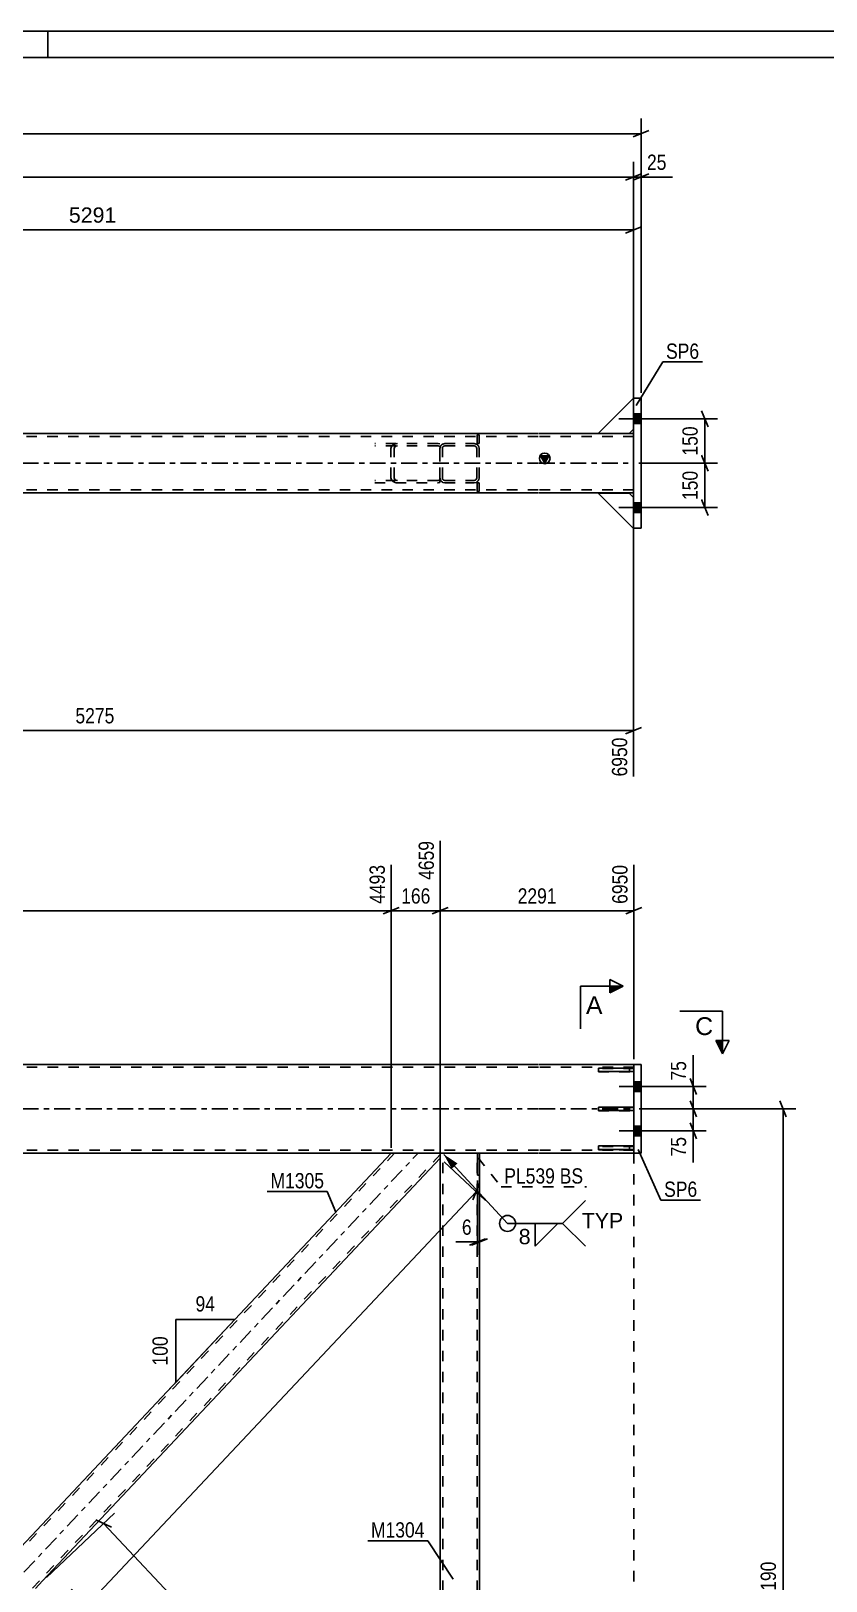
# Model space of a CAD drawing. Header units: millimetres. Extents: x 0 to 841, y 0 to 594.
# Drawn here: x 207.9 to 357, y 303.1 to 594 of the extents above; entities that cross this region are included whole.
import ezdxf

# ---------------------------------------------------------------- set-up
doc = ezdxf.new("R2010")
doc.units = ezdxf.units.MM
doc.linetypes.add('DXK_LINE_DOT2', pattern=[3.9198, 1.9599, -1.9599])
doc.linetypes.add('DXK_LINE_DOT3', pattern=[5.9187, 2.979, -0.9799, 0.9799, -0.9799])
doc.styles.add('Arial', font='ARIAL.TTF', dxfattribs={"height": 0.2})
doc.styles.add('Arial Narrow', font='ARIALN.TTF', dxfattribs={"height": 0.2})

# ---------------------------------------------------------------- blocks, each defined once
blk = doc.blocks.new('Unknown-761545992-1132')
at = {"color": 5, "linetype": 'Continuous'}
for p, q in [((841, 594), (0, 594)), ((211, 589), (211, 594)), ((836, 589), (5, 589))]:
    blk.add_line(p, q, dxfattribs=at)
blk = doc.blocks.new('Part-761545992-3561 - 3517')
at = {"color": 2, "linetype": 'Continuous'}
for p, q in [((320.96, 400.09), (320.96, 399.4)), ((322.35, 400.09), (320.96, 400.09)), ((320.96, 398.73), (320.96, 392.09)), ((322.35, 383.43), (322.35, 400.09)), ((320.96, 384.79), (320.96, 391.43)), ((320.96, 383.43), (320.96, 384.12)), ((320.96, 383.43), (322.35, 383.43))]:
    blk.add_line(p, q, dxfattribs=at)
at = {"color": 7, "linetype": 'DXK_LINE_DOT2'}
for p, q in [((320.96, 400.09), (320.96, 391.43)), ((320.96, 399.4), (320.96, 398.73)), ((320.96, 391.43), (320.96, 392.09)), ((320.96, 384.12), (320.96, 384.79))]:
    blk.add_line(p, q, dxfattribs=at)
blk = doc.blocks.new('Part-761545992-3571 - 3517')
at = {"color": 7, "linetype": 'DXK_LINE_DOT2'}
for p, q in [((276.05, 383.43), (125.31, 223.14)), ((284.64, 383.16), (133.9, 222.87)), ((284.64, 383.43), (275.44, 383.43)), ((204.98, 308.5), (199.94, 303.15)), ((210.01, 303.15), (204.98, 297.8)), ((127.25, 225.85), (125.31, 223.79)), ((125.31, 222.87), (125.31, 223.79)), ((134.51, 222.87), (125.31, 222.87))]:
    blk.add_line(p, q, dxfattribs=at)
at = {"color": 7, "linetype": 'DXK_LINE_DOT3'}
blk.add_line((129.48, 222.87), (280.47, 383.43), dxfattribs=at)
at = {"color": 2, "linetype": 'Continuous'}
for p, q in [((275.44, 383.43), (204.98, 308.5)), ((284.64, 382.51), (210.01, 303.15)), ((284.64, 382.51), (284.64, 383.43)), ((199.94, 303.15), (127.25, 225.85)), ((204.98, 297.8), (134.51, 222.87))]:
    blk.add_line(p, q, dxfattribs=at)
blk = doc.blocks.new('Part-761545992-3589 - 3517')
at = {"color": 2, "linetype": 'Continuous'}
for p, q in [((62.13, 400.09), (44.36, 400.09)), ((93.74, 400.09), (62.23, 400.09)), ((105.02, 400.09), (93.84, 400.09)), ((118.86, 400.09), (118.84, 400.09)), ((303.09, 400.09), (124.42, 400.09)), ((320.96, 400.09), (303.19, 400.09)), ((62.13, 383.43), (44.36, 383.43)), ((93.74, 383.43), (62.23, 383.43)), ((291.64, 383.43), (93.84, 383.43)), ((303.09, 383.43), (291.97, 383.43)), ((320.96, 383.43), (303.19, 383.43))]:
    blk.add_line(p, q, dxfattribs=at)
at = {"color": 7, "linetype": 'DXK_LINE_DOT2'}
for p, q in [((44.36, 400.09), (44.36, 383.43)), ((62.13, 399.54), (44.36, 399.54)), ((93.74, 399.54), (62.23, 399.54)), ((303.09, 399.54), (93.84, 399.54)), ((105.02, 400.09), (303.09, 400.09)), ((124.42, 400.09), (118.86, 400.09)), ((303.19, 400.09), (320.96, 400.09)), ((320.96, 399.54), (303.19, 399.54)), ((320.96, 400.09), (320.96, 383.43)), ((62.13, 383.98), (44.36, 383.98)), ((93.74, 383.98), (62.23, 383.98)), ((303.09, 383.98), (93.84, 383.98)), ((320.96, 383.98), (303.19, 383.98)), ((291.97, 383.43), (291.64, 383.43))]:
    blk.add_line(p, q, dxfattribs=at)
at = {"color": 7, "linetype": 'DXK_LINE_DOT3'}
for p, q in [((44.36, 391.76), (62.13, 391.76)), ((62.23, 391.76), (93.74, 391.76)), ((93.84, 391.76), (303.09, 391.76)), ((303.19, 391.76), (320.96, 391.76))]:
    blk.add_line(p, q, dxfattribs=at)
blk = doc.blocks.new('Part-761545992-3573 - 3517')
at = {"color": 2, "linetype": 'Continuous'}
for p, q in [((314.3, 392.09), (320.96, 392.09)), ((314.3, 391.43), (314.3, 392.09)), ((320.96, 391.43), (314.3, 391.43)), ((320.96, 392.09), (320.96, 391.43))]:
    blk.add_line(p, q, dxfattribs=at)
at = {"color": 7, "linetype": 'DXK_LINE_DOT2'}
blk.add_line((320.13, 391.43), (320.13, 392.09), dxfattribs=at)
blk = doc.blocks.new('Part-761545992-3574 - 3517')
at = {"color": 2, "linetype": 'Continuous'}
for p, q in [((320.96, 399.4), (314.3, 399.4)), ((314.3, 398.73), (314.3, 399.4)), ((320.96, 398.73), (314.3, 398.73)), ((320.96, 399.4), (320.96, 398.73))]:
    blk.add_line(p, q, dxfattribs=at)
at = {"color": 7, "linetype": 'DXK_LINE_DOT2'}
blk.add_line((320.13, 398.73), (320.13, 399.4), dxfattribs=at)
blk = doc.blocks.new('Part-761545992-3575 - 3517')
at = {"color": 2, "linetype": 'Continuous'}
for p, q in [((314.3, 384.79), (320.96, 384.79)), ((314.3, 384.12), (314.3, 384.79)), ((320.96, 384.12), (314.3, 384.12)), ((320.96, 384.79), (320.96, 384.12))]:
    blk.add_line(p, q, dxfattribs=at)
at = {"color": 7, "linetype": 'DXK_LINE_DOT2'}
blk.add_line((320.13, 384.12), (320.13, 384.79), dxfattribs=at)
blk = doc.blocks.new('Part-761545992-3576 - 3517')
at = {"color": 7, "linetype": 'DXK_LINE_DOT2'}
for p, q in [((320.96, 392.02), (314.3, 392.02)), ((314.3, 392.02), (314.3, 391.35)), ((314.3, 391.35), (320.96, 391.35)), ((320.13, 391.35), (320.13, 392.02)), ((320.96, 391.35), (320.96, 392.02))]:
    blk.add_line(p, q, dxfattribs=at)
blk = doc.blocks.new('Part-761545992-3577 - 3517')
at = {"color": 7, "linetype": 'DXK_LINE_DOT2'}
for p, q in [((320.96, 399.33), (314.3, 399.33)), ((314.3, 399.33), (314.3, 398.66)), ((314.3, 398.66), (320.96, 398.66)), ((320.13, 399.33), (320.13, 398.66)), ((320.96, 398.66), (320.96, 399.33))]:
    blk.add_line(p, q, dxfattribs=at)
blk = doc.blocks.new('Part-761545992-3578 - 3517')
at = {"color": 7, "linetype": 'DXK_LINE_DOT2'}
for p, q in [((320.96, 384.71), (314.3, 384.71)), ((314.3, 384.71), (314.3, 384.05)), ((314.3, 384.05), (320.96, 384.05)), ((320.13, 384.05), (320.13, 384.71)), ((320.96, 384.05), (320.96, 384.71))]:
    blk.add_line(p, q, dxfattribs=at)
blk = doc.blocks.new('Bolt-761545992-3596 - 3517')
at = {"linetype": 'Continuous'}
for points in [[(320.96, 396.84), (320.96, 395.01), (322.35, 395.01), (322.35, 396.84)], [(320.96, 396.84), (320.96, 395.01), (322.35, 395.01), (322.35, 396.84)], [(320.96, 388.51), (320.96, 386.68), (322.35, 386.68), (322.35, 388.51)], [(320.96, 388.51), (320.96, 386.68), (322.35, 386.68), (322.35, 388.51)]]:
    blk.add_hatch(color=1, dxfattribs=at).paths.add_polyline_path(points)
at = {"color": 1, "linetype": 'Continuous'}
for p, q in [((324.8, 395.93), (318.19, 395.93)), ((324.8, 395.93), (318.19, 395.93)), ((322.35, 396.84), (320.96, 396.84)), ((322.35, 396.84), (320.96, 396.84)), ((322.35, 395.01), (320.96, 395.01)), ((322.35, 395.01), (320.96, 395.01)), ((324.8, 387.59), (318.19, 387.59)), ((324.8, 387.59), (318.19, 387.59)), ((322.35, 388.51), (320.96, 388.51)), ((322.35, 388.51), (320.96, 388.51)), ((322.35, 386.68), (320.96, 386.68)), ((322.35, 386.68), (320.96, 386.68))]:
    blk.add_line(p, q, dxfattribs=at)
blk = doc.blocks.new('Part-761545992-3641 - 3517')
at = {"color": 7, "linetype": 'DXK_LINE_DOT2'}
for p, q in [((291.98, 383.43), (284.64, 383.43)), ((284.64, 382.51), (284.64, 383.43)), ((285.09, 222.87), (285.09, 383.43)), ((291.53, 222.87), (291.53, 383.43)), ((291.98, 379.29), (291.98, 383.43)), ((291.98, 222.87), (291.98, 227)), ((284.64, 222.87), (284.64, 223.79)), ((291.98, 222.87), (284.64, 222.87))]:
    blk.add_line(p, q, dxfattribs=at)
at = {"color": 2, "linetype": 'Continuous'}
for p, q in [((284.64, 223.79), (284.64, 382.51)), ((291.98, 227), (291.98, 379.29))]:
    blk.add_line(p, q, dxfattribs=at)
blk = doc.blocks.new('Part-761545992-3698 - 3517')
at = {"color": 2, "linetype": 'Continuous'}
for p, q in [((291.97, 383.43), (291.64, 383.43)), ((291.64, 383.43), (291.64, 379.29)), ((291.98, 379.29), (291.97, 383.43)), ((291.64, 379.29), (291.98, 379.29))]:
    blk.add_line(p, q, dxfattribs=at)
blk = doc.blocks.new('Part-761545992-3703 - 3517')
at = {"color": 7, "linetype": 'DXK_LINE_DOT2'}
for p, q in [((291.64, 383.43), (291.97, 383.43)), ((291.64, 383.43), (291.64, 379.29)), ((291.97, 383.43), (291.98, 379.29)), ((291.64, 379.29), (291.98, 379.29))]:
    blk.add_line(p, q, dxfattribs=at)
blk = doc.blocks.new('Part-761545992-4714 - 4705')
at = {"color": 2, "linetype": 'Continuous'}
for p, q in [((320.9, 500.68), (320.9, 525.13)), ((322.29, 525.13), (320.9, 525.13)), ((322.29, 525.13), (322.29, 500.68)), ((322.29, 500.68), (320.9, 500.68))]:
    blk.add_line(p, q, dxfattribs=at)
blk = doc.blocks.new('Part-761545992-4780 - 4705')
at = {"color": 2, "linetype": 'Continuous'}
for p, q in [((314.23, 518.46), (320.9, 525.13)), ((320.07, 518.46), (314.23, 518.46)), ((320.9, 519.29), (320.07, 518.46))]:
    blk.add_line(p, q, dxfattribs=at)
at = {"color": 7, "linetype": 'DXK_LINE_DOT2'}
blk.add_line((320.9, 519.29), (320.9, 525.13), dxfattribs=at)
blk = doc.blocks.new('Part-761545992-4736 - 4705')
at = {"color": 7, "linetype": 'DXK_LINE_DOT2'}
for p, q in [((284.65, 516.02), (284.58, 515.68)), ((284.58, 510.13), (284.58, 515.68)), ((285.02, 515.68), (285.06, 515.85)), ((285.02, 510.13), (285.02, 515.68)), ((285.47, 516.57), (285.13, 516.5)), ((285.3, 516.09), (285.47, 516.13)), ((285.47, 516.57), (291.02, 516.57)), ((285.47, 516.13), (291.02, 516.13)), ((291.36, 516.5), (291.02, 516.57)), ((291.02, 516.13), (291.19, 516.09)), ((291.43, 515.85), (291.47, 515.68)), ((291.47, 510.13), (291.47, 515.68)), ((291.91, 515.68), (291.84, 516.02)), ((291.91, 510.13), (291.91, 515.68)), ((284.58, 510.13), (284.65, 509.78)), ((285.06, 509.96), (285.02, 510.13)), ((285.13, 509.3), (285.47, 509.24)), ((285.47, 509.68), (285.3, 509.71)), ((285.47, 509.68), (291.02, 509.68)), ((285.47, 509.24), (291.02, 509.24)), ((291.19, 509.71), (291.02, 509.68)), ((291.02, 509.24), (291.36, 509.3)), ((291.47, 510.13), (291.43, 509.96)), ((291.84, 509.78), (291.91, 510.13))]:
    blk.add_line(p, q, dxfattribs=at)
for centre, radius, start, end in [((285.47, 515.68), 0.889, 112.5, 157.5), ((285.47, 515.68), 0.444, 112.5, 157.5), ((291.02, 515.68), 0.444, 22.5, 67.5), ((291.02, 515.68), 0.889, 22.5, 67.5), ((285.47, 510.13), 0.889, 202.5, 247.5), ((285.47, 510.13), 0.444, 202.5, 247.5), ((291.02, 510.13), 0.444, 292.5, 337.5), ((291.02, 510.13), 0.889, 292.5, 337.5)]:
    blk.add_arc(centre, radius, start, end, dxfattribs=at)
blk = doc.blocks.new('Part-761545992-4784 - 4705')
at = {"color": 7, "linetype": 'DXK_LINE_DOT2'}
for p, q in [((320.07, 507.3), (314.23, 507.3)), ((314.23, 507.3), (320.9, 500.64)), ((320.9, 506.47), (320.07, 507.3)), ((320.9, 500.64), (320.9, 506.47))]:
    blk.add_line(p, q, dxfattribs=at)
blk = doc.blocks.new('Part-761545992-4805 - 4705')
at = {"color": 7, "linetype": 'DXK_LINE_DOT2'}
for p, q in [((291.91, 518.24), (291.58, 518.24)), ((291.58, 518.24), (291.58, 516.57)), ((291.58, 516.57), (291.58, 518.24)), ((291.91, 518.24), (291.91, 516.57)), ((291.91, 516.57), (291.91, 518.24)), ((291.58, 516.57), (291.91, 516.57))]:
    blk.add_line(p, q, dxfattribs=at)
blk = doc.blocks.new('Bolt-761545992-4752 - 4705')
at = {"linetype": 'Continuous'}
for points in [[(320.9, 522.15), (320.9, 520.32), (322.29, 520.32), (322.29, 522.15)], [(320.9, 522.15), (320.9, 520.32), (322.29, 520.32), (322.29, 522.15)], [(320.9, 505.49), (320.9, 503.65), (322.29, 503.65), (322.29, 505.49)], [(320.9, 505.49), (320.9, 503.65), (322.29, 503.65), (322.29, 505.49)]]:
    blk.add_hatch(color=1, dxfattribs=at).paths.add_polyline_path(points)
at = {"color": 1, "linetype": 'Continuous'}
for p, q in [((324.73, 521.24), (318.12, 521.24)), ((324.73, 521.24), (318.12, 521.24)), ((322.29, 522.15), (320.9, 522.15)), ((322.29, 522.15), (320.9, 522.15)), ((322.29, 520.32), (320.9, 520.32)), ((322.29, 520.32), (320.9, 520.32)), ((324.73, 504.57), (318.12, 504.57)), ((324.73, 504.57), (318.12, 504.57)), ((322.29, 505.49), (320.9, 505.49)), ((322.29, 505.49), (320.9, 505.49)), ((322.29, 503.65), (320.9, 503.65)), ((322.29, 503.65), (320.9, 503.65))]:
    blk.add_line(p, q, dxfattribs=at)
blk = doc.blocks.new('Part-761545992-4759 - 4705')
at = {"linetype": 'Continuous'}
blk.add_hatch(color=2, dxfattribs=at).paths.add_polyline_path([(304.23, 512.9), (303.43, 514.3), (305.03, 514.3)])
at = {"color": 2, "linetype": 'Continuous'}
for p, q in [((45.19, 518.46), (44.36, 518.46)), ((62.13, 518.46), (51.02, 518.46)), ((73.34, 518.46), (62.23, 518.46)), ((93.74, 518.46), (82.63, 518.46)), ((117.92, 518.46), (93.84, 518.46)), ((303.02, 518.46), (125.23, 518.46)), ((314.23, 518.46), (303.12, 518.46)), ((320.9, 518.46), (320.07, 518.46)), ((44.36, 508.46), (44.36, 517.35)), ((320.9, 517.35), (320.9, 508.46)), ((304.23, 512.9), (303.43, 514.3)), ((303.43, 514.3), (305.03, 514.3)), ((305.03, 514.3), (304.23, 512.9)), ((62.13, 507.35), (44.36, 507.35)), ((93.74, 507.35), (62.23, 507.35)), ((104.95, 507.35), (93.84, 507.35)), ((118.8, 507.35), (118.78, 507.35)), ((303.02, 507.35), (124.35, 507.35)), ((320.9, 507.35), (303.12, 507.35))]:
    blk.add_line(p, q, dxfattribs=at)
at = {"color": 7, "linetype": 'DXK_LINE_DOT2'}
for p, q in [((44.36, 518.46), (44.36, 517.35)), ((44.36, 518.46), (44.36, 518.13)), ((62.13, 517.9), (44.36, 517.9)), ((51.02, 518.46), (45.19, 518.46)), ((93.74, 517.9), (62.23, 517.9)), ((82.63, 518.46), (73.34, 518.46)), ((303.02, 517.9), (93.84, 517.9)), ((125.23, 518.46), (117.92, 518.46)), ((320.9, 517.9), (303.12, 517.9)), ((320.07, 518.46), (314.23, 518.46)), ((320.9, 518.46), (320.9, 517.35)), ((320.9, 518.46), (320.9, 518.13)), ((44.36, 507.35), (44.36, 508.46)), ((62.13, 507.9), (44.36, 507.9)), ((93.74, 507.9), (62.23, 507.9)), ((303.02, 507.9), (93.84, 507.9)), ((124.35, 507.35), (104.95, 507.35)), ((320.9, 507.9), (303.12, 507.9)), ((320.9, 507.35), (320.9, 508.46))]:
    blk.add_line(p, q, dxfattribs=at)
at = {"color": 7, "linetype": 'DXK_LINE_DOT3'}
for p, q in [((44.36, 512.9), (62.13, 512.9)), ((62.23, 512.9), (93.74, 512.9)), ((93.84, 512.9), (303.02, 512.9)), ((303.12, 512.9), (320.9, 512.9))]:
    blk.add_line(p, q, dxfattribs=at)
at = {"color": 2, "linetype": 'Continuous'}
blk.add_circle((304.23, 513.8), 1, dxfattribs=at)
blk = doc.blocks.new('Part-761545992-4760 - 4705')
at = {"color": 7, "linetype": 'DXK_LINE_DOT2'}
for p, q in [((284.22, 516.57), (272.35, 516.57)), ((284.22, 516.13), (272.35, 516.13)), ((275.47, 516.02), (275.37, 515.68)), ((275.37, 510.13), (275.37, 515.68)), ((275.98, 515.68), (276.03, 515.85)), ((275.98, 510.13), (275.98, 515.68)), ((276.59, 516.57), (276.13, 516.5)), ((276.36, 516.09), (276.59, 516.13)), ((284.22, 516.57), (284.58, 516.52)), ((284.22, 516.13), (284.45, 516.09)), ((284.45, 516.09), (284.58, 516.03)), ((284.58, 509.29), (284.58, 516.52)), ((284.22, 509.68), (272.35, 509.68)), ((272.35, 509.24), (284.22, 509.24)), ((275.37, 510.13), (275.47, 509.78)), ((276.03, 509.96), (275.98, 510.13)), ((276.13, 509.3), (276.59, 509.24)), ((276.59, 509.68), (276.36, 509.71)), ((284.45, 509.71), (284.22, 509.68)), ((284.22, 509.24), (284.58, 509.29)), ((284.58, 509.77), (284.45, 509.71))]:
    blk.add_line(p, q, dxfattribs=at)
for centre, radius, start, end in [((276.41, 515.42), 1.11, 104.5547, 147.5896), ((276.5, 515.55), 0.557, 104.5547, 147.5896), ((276.41, 510.38), 1.11, 212.4104, 255.4453), ((276.5, 510.25), 0.557, 212.4104, 255.4453)]:
    blk.add_arc(centre, radius, start, end, dxfattribs=at)
blk = doc.blocks.new('Part-761545992-4779 - 4705')
at = {"color": 7, "linetype": 'DXK_LINE_DOT2'}
for p, q in [((314.23, 518.46), (320.9, 525.13)), ((320.9, 525.13), (320.9, 519.29)), ((320.07, 518.46), (314.23, 518.46)), ((320.9, 519.29), (320.07, 518.46))]:
    blk.add_line(p, q, dxfattribs=at)
blk = doc.blocks.new('Part-761545992-4781 - 4705')
at = {"color": 7, "linetype": 'DXK_LINE_DOT2'}
for p, q in [((314.23, 518.46), (320.9, 525.13)), ((320.9, 525.13), (320.9, 519.29)), ((320.07, 518.46), (314.23, 518.46)), ((320.9, 519.29), (320.07, 518.46))]:
    blk.add_line(p, q, dxfattribs=at)
blk = doc.blocks.new('Part-761545992-4782 - 4705')
at = {"color": 7, "linetype": 'DXK_LINE_DOT2'}
for p, q in [((320.07, 507.3), (314.23, 507.3)), ((314.23, 507.3), (320.9, 500.64)), ((320.9, 506.47), (320.07, 507.3)), ((320.9, 500.64), (320.9, 506.47))]:
    blk.add_line(p, q, dxfattribs=at)
blk = doc.blocks.new('Part-761545992-4783 - 4705')
at = {"color": 2, "linetype": 'Continuous'}
for p, q in [((320.07, 507.3), (314.23, 507.3)), ((314.23, 507.3), (320.9, 500.64)), ((320.9, 506.47), (320.07, 507.3)), ((320.9, 500.68), (320.9, 500.64))]:
    blk.add_line(p, q, dxfattribs=at)
at = {"color": 7, "linetype": 'DXK_LINE_DOT2'}
blk.add_line((320.9, 500.64), (320.9, 506.47), dxfattribs=at)
blk = doc.blocks.new('Part-761545992-4804 - 4705')
at = {"color": 7, "linetype": 'DXK_LINE_DOT2'}
for p, q in [((291.91, 509.24), (291.58, 509.24)), ((291.58, 509.24), (291.58, 507.57)), ((291.58, 509.24), (291.58, 507.57)), ((291.91, 507.57), (291.91, 509.24)), ((291.91, 507.57), (291.91, 509.24)), ((291.91, 507.57), (291.58, 507.57))]:
    blk.add_line(p, q, dxfattribs=at)
blk = doc.blocks.new('Line-761545992-32335 - 3517')
at = {"color": 1, "linetype": 'DXK_LINE_DOT2'}
blk.add_line((320.96, 383.43), (320.96, 222.87), dxfattribs=at)
blk = doc.blocks.new('StraightDimension-761545992-3873 - 3517')
at = {"color": 7, "linetype": 'Continuous'}
for p, q in [((323.35, 395.93), (334.5, 395.93)), ((331.5, 397.43), (332.7, 394.43)), ((332.1, 391.76), (332.1, 395.93)), ((332.7, 390.26), (331.5, 393.26)), ((321.96, 391.76), (334.5, 391.76))]:
    blk.add_line(p, q, dxfattribs=at)
at = {"color": 0}
blk.add_wipeout([(331.35, 401.31), (327.15, 401.31), (327.15, 396.45), (331.35, 396.45)], dxfattribs=at)
at = {"color": 7, "linetype": 'Continuous'}
blk.add_line((332.1, 395.93), (332.1, 401.83), dxfattribs=at)
blk.add_line((332.1, 395.93), (332.1, 401.83), dxfattribs=at)
at = {"color": 3, "style": 'Arial Narrow'}
blk.add_text('75', height=2.863, rotation=90.0002, dxfattribs=at).set_placement((330.75, 397.05))
blk = doc.blocks.new('StraightDimension-761545992-3747 - 3517')
at = {"color": 7, "linetype": 'Continuous'}
for p, q in [((291.64, 378.29), (291.64, 364.37)), ((291.98, 378.29), (291.98, 364.37)), ((290.14, 366.17), (293.14, 367.37)), ((293.48, 367.37), (290.48, 366.17)), ((291.64, 366.77), (291.98, 366.77))]:
    blk.add_line(p, q, dxfattribs=at)
at = {"color": 0}
blk.add_wipeout([(291.12, 367.52), (291.12, 371.72), (288.09, 371.72), (288.09, 367.52)], dxfattribs=at)
at = {"color": 7, "linetype": 'Continuous'}
blk.add_line((291.64, 366.77), (287.56, 366.77), dxfattribs=at)
blk.add_line((291.64, 366.77), (287.56, 366.77), dxfattribs=at)
at = {"color": 3, "style": 'Arial Narrow'}
blk.add_text('6', height=2.86, dxfattribs=at).set_placement((288.69, 368.12))
blk = doc.blocks.new('StraightDimension-761545992-3860 - 3517')
at = {"color": 7, "linetype": 'Continuous'}
for p, q in [((331.5, 393.26), (332.7, 390.26)), ((321.96, 391.76), (334.5, 391.76)), ((332.1, 387.59), (332.1, 391.76)), ((323.35, 387.59), (334.5, 387.59)), ((332.7, 386.09), (331.5, 389.09))]:
    blk.add_line(p, q, dxfattribs=at)
at = {"color": 0}
blk.add_wipeout([(331.35, 387.07), (327.15, 387.07), (327.15, 382.21), (331.35, 382.21)], dxfattribs=at)
at = {"color": 7, "linetype": 'Continuous'}
blk.add_line((332.1, 387.59), (332.1, 381.69), dxfattribs=at)
blk.add_line((332.1, 387.59), (332.1, 381.69), dxfattribs=at)
at = {"color": 3, "style": 'Arial Narrow'}
blk.add_text('75', height=2.863, rotation=90.0002, dxfattribs=at).set_placement((330.75, 382.81))
blk = doc.blocks.new('StraightDimension-761545992-3988 - 3517')
at = {"color": 7, "linetype": 'Continuous'}
for p, q in [((349.55, 390.26), (348.35, 393.26)), ((321.96, 391.76), (351.35, 391.76)), ((348.95, 214.54), (348.95, 391.76)), ((348.35, 216.04), (349.55, 213.04)), ((321.96, 214.54), (351.35, 214.54))]:
    blk.add_line(p, q, dxfattribs=at)
at = {"color": 0}
blk.add_wipeout([(348.2, 307.4), (344, 307.4), (344, 298.89), (348.2, 298.89)], dxfattribs=at)
at = {"color": 3, "style": 'Arial Narrow'}
blk.add_text('3190', height=2.863, rotation=90.0002, dxfattribs=at).set_placement((347.6, 299.49))
blk = doc.blocks.new('StraightDimension-761545992-4047 - 3517')
at = {"color": 7, "linetype": 'Continuous'}
for p, q in [((210.74, 303.83), (223.55, 315.88)), ((222.94, 313.25), (220.01, 314.61)), ((221.47, 313.93), (296.11, 234.57)), ((285.37, 224.47), (298.18, 236.52)), ((294.64, 235.25), (297.57, 233.89))]:
    blk.add_line(p, q, dxfattribs=at)
at = {"color": 0}
blk.add_wipeout([(262.25, 271.66), (265.31, 274.54), (259.48, 280.74), (256.42, 277.87)], dxfattribs=at)
at = {"color": 3, "style": 'Arial Narrow'}
blk.add_text('1961', height=2.863, rotation=-46.7591, dxfattribs=at).set_placement((257.27, 277.84))
blk = doc.blocks.new('StraightDimension-761545992-4110 - 3517')
at = {"color": 7, "linetype": 'Continuous'}
for p, q in [((284.64, 383.51), (284.64, 442.02)), ((320.96, 401.09), (320.96, 437.52)), ((286.14, 429.51), (283.14, 428.31)), ((284.64, 428.91), (320.96, 428.91)), ((319.46, 428.31), (322.46, 429.51))]:
    blk.add_line(p, q, dxfattribs=at)
at = {"color": 0, "linetype": 'Continuous'}
blk.add_wipeout([(320.36, 438.12), (316.16, 438.12), (316.16, 429.61), (320.36, 429.61)], dxfattribs=at)
at = {"color": 0}
blk.add_wipeout([(307.06, 429.66), (307.06, 433.86), (298.55, 433.86), (298.55, 429.66)], dxfattribs=at)
at = {"color": 3, "linetype": 'Continuous', "style": 'Arial Narrow'}
blk.add_text('6950', height=2.863, rotation=90.0002, dxfattribs=at).set_placement((319.76, 430.21))
at = {"color": 3, "style": 'Arial Narrow'}
blk.add_text('2291', height=2.863, dxfattribs=at).set_placement((299.15, 430.26))
blk = doc.blocks.new('StraightDimension-761545992-4111 - 3517')
at = {"color": 7, "linetype": 'Continuous'}
for p, q in [((284.64, 383.51), (284.64, 442.02)), ((275.44, 384.43), (275.44, 437.52)), ((273.94, 428.31), (276.94, 429.51)), ((275.44, 428.91), (284.64, 428.91)), ((286.14, 429.51), (283.14, 428.31))]:
    blk.add_line(p, q, dxfattribs=at)
at = {"color": 0}
blk.add_wipeout([(283.38, 429.66), (283.38, 433.86), (276.7, 433.86), (276.7, 429.66)], dxfattribs=at)
at = {"color": 0, "linetype": 'Continuous'}
blk.add_wipeout([(284.04, 442.62), (279.84, 442.62), (279.84, 434.11), (284.04, 434.11)], dxfattribs=at)
at = {"color": 3, "linetype": 'Continuous', "style": 'Arial Narrow'}
blk.add_text('4659', height=2.863, rotation=90.0002, dxfattribs=at).set_placement((283.44, 434.71))
at = {"color": 3, "style": 'Arial Narrow'}
blk.add_text('166', height=2.863, dxfattribs=at).set_placement((277.3, 430.26))
blk = doc.blocks.new('StraightDimension-761545992-4112 - 3517')
at = {"color": 7, "linetype": 'Continuous'}
for p, q in [((125.31, 383.51), (125.31, 442.02)), ((275.44, 384.43), (275.44, 437.52)), ((126.81, 429.51), (123.81, 428.31)), ((125.31, 428.91), (275.44, 428.91)), ((273.94, 428.31), (276.94, 429.51))]:
    blk.add_line(p, q, dxfattribs=at)
at = {"color": 0, "linetype": 'Continuous'}
blk.add_wipeout([(274.84, 438.12), (270.64, 438.12), (270.64, 429.61), (274.84, 429.61)], dxfattribs=at)
at = {"color": 0}
blk.add_wipeout([(204.63, 429.66), (204.63, 433.86), (196.12, 433.86), (196.12, 429.66)], dxfattribs=at)
at = {"color": 3, "linetype": 'Continuous', "style": 'Arial Narrow'}
blk.add_text('4493', height=2.863, rotation=90.0002, dxfattribs=at).set_placement((274.24, 430.21))
at = {"color": 3, "style": 'Arial Narrow'}
blk.add_text('2702', height=2.863, dxfattribs=at).set_placement((196.72, 430.26))
blk = doc.blocks.new('StraightDimension-761545992-8388 - 3517')
at = {"color": 7, "linetype": 'Continuous'}
for p, q in [((285.37, 381.82), (293.1, 374.56)), ((141.22, 216.56), (291.35, 376.2)), ((290.76, 374.7), (291.94, 377.7)), ((135.24, 222.18), (142.97, 214.92)), ((141.81, 218.07), (140.63, 215.06))]:
    blk.add_line(p, q, dxfattribs=at)
at = {"color": 0}
blk.add_wipeout([(218.65, 300), (215.59, 302.87), (209.76, 296.67), (212.82, 293.8)], dxfattribs=at)
at = {"color": 3, "style": 'Arial Narrow'}
blk.add_text('3945', height=2.863, rotation=46.7591, dxfattribs=at).set_placement((212.79, 294.64))
blk = doc.blocks.new('AngleDimension-761545992-8861 - 3517')
at = {"color": 7, "linetype": 'Continuous'}
for p, q in [((235, 352.22), (246.09, 352.22)), ((235, 340.42), (246.09, 352.22)), ((235, 340.42), (235, 352.22)), ((233.14, 338.44), (235, 340.42))]:
    blk.add_line(p, q, dxfattribs=at)
at = {"color": 0}
for points in [[(242.97, 353.12), (242.97, 357.32), (238.12, 357.32), (238.12, 353.12)], [(234.1, 349.66), (229.9, 349.66), (229.9, 342.98), (234.1, 342.98)]]:
    blk.add_wipeout(points, dxfattribs=at)
at = {"color": 3, "style": 'Arial Narrow'}
blk.add_text('94', height=2.863, dxfattribs=at).set_placement((238.72, 353.72))
blk.add_text('100', height=2.863, rotation=90.0002, dxfattribs=at).set_placement((233.5, 343.58))
blk = doc.blocks.new('StraightDimension-761545992-8718 - 4705')
at = {"color": 7, "linetype": 'Continuous'}
for p, q in [((319.4, 565.99), (322.4, 567.19)), ((323.79, 567.19), (320.79, 565.99)), ((320.9, 526.13), (320.9, 569.44)), ((322.29, 526.13), (322.29, 569.44)), ((320.9, 566.59), (322.29, 566.59))]:
    blk.add_line(p, q, dxfattribs=at)
at = {"color": 0}
blk.add_wipeout([(327.67, 567.34), (327.67, 571.54), (322.81, 571.54), (322.81, 567.34)], dxfattribs=at)
at = {"color": 7, "linetype": 'Continuous'}
blk.add_line((322.29, 566.59), (328.19, 566.59), dxfattribs=at)
blk.add_line((322.29, 566.59), (328.19, 566.59), dxfattribs=at)
at = {"color": 3, "style": 'Arial Narrow'}
blk.add_text('25', height=2.863, dxfattribs=at).set_placement((323.41, 567.94))
blk = doc.blocks.new('StraightDimension-761545992-8719 - 4705')
at = {"color": 7, "linetype": 'Continuous'}
for p, q in [((45.86, 567.19), (42.86, 565.99)), ((44.36, 526.13), (44.36, 569.44)), ((319.4, 565.99), (322.4, 567.19)), ((320.9, 526.13), (320.9, 569.44)), ((44.36, 566.59), (320.9, 566.59))]:
    blk.add_line(p, q, dxfattribs=at)
at = {"color": 0}
blk.add_wipeout([(186.88, 567.34), (186.88, 571.54), (178.37, 571.54), (178.37, 567.34)], dxfattribs=at)
at = {"color": 3, "style": 'Arial Narrow'}
blk.add_text('6950', height=2.863, dxfattribs=at).set_placement((178.97, 567.94))
blk = doc.blocks.new('StraightDimension-761545992-4824 - 4705')
at = {"color": 7, "linetype": 'Continuous'}
for p, q in [((321.9, 512.9), (336.67, 512.9)), ((333.67, 514.4), (334.87, 511.4)), ((334.27, 504.57), (334.27, 512.9)), ((323.29, 504.57), (336.67, 504.57)), ((334.87, 503.07), (333.67, 506.07))]:
    blk.add_line(p, q, dxfattribs=at)
at = {"color": 0}
blk.add_wipeout([(333.52, 512.08), (329.32, 512.08), (329.32, 505.39), (333.52, 505.39)], dxfattribs=at)
at = {"color": 3, "style": 'Arial Narrow'}
blk.add_text('150', height=2.863, rotation=90.0002, dxfattribs=at).set_placement((332.92, 505.99))
blk = doc.blocks.new('StraightDimension-761545992-4835 - 4705')
at = {"color": 7, "linetype": 'Continuous'}
for p, q in [((323.29, 521.24), (336.67, 521.24)), ((333.67, 522.74), (334.87, 519.74)), ((334.27, 512.9), (334.27, 521.24)), ((321.9, 512.9), (336.67, 512.9)), ((334.87, 511.4), (333.67, 514.4))]:
    blk.add_line(p, q, dxfattribs=at)
at = {"color": 0}
blk.add_wipeout([(333.52, 520.41), (329.32, 520.41), (329.32, 513.73), (333.52, 513.73)], dxfattribs=at)
at = {"color": 3, "style": 'Arial Narrow'}
blk.add_text('150', height=2.863, rotation=90.0002, dxfattribs=at).set_placement((332.92, 514.33))
blk = doc.blocks.new('StraightDimension-761545992-8786 - 4705')
at = {"color": 7, "linetype": 'Continuous'}
for p, q in [((42.97, 526.13), (42.97, 577.57)), ((322.29, 526.13), (322.29, 577.57)), ((44.47, 575.32), (41.47, 574.12)), ((42.97, 574.72), (322.29, 574.72)), ((320.79, 574.12), (323.79, 575.32))]:
    blk.add_line(p, q, dxfattribs=at)
at = {"color": 0}
blk.add_wipeout([(186.88, 575.47), (186.88, 579.67), (178.37, 579.67), (178.37, 575.47)], dxfattribs=at)
at = {"color": 3, "style": 'Arial Narrow'}
blk.add_text('7000', height=2.863, dxfattribs=at).set_placement((178.97, 576.07))
blk = doc.blocks.new('StraightDimension-761545992-8797 - 4705')
at = {"color": 7, "linetype": 'Continuous'}
for p, q in [((118.8, 506.35), (118.8, 454.12)), ((320.9, 506.3), (320.9, 454.12)), ((120.3, 463.33), (117.3, 462.13)), ((118.8, 462.73), (320.9, 462.73)), ((319.4, 462.13), (322.4, 463.33))]:
    blk.add_line(p, q, dxfattribs=at)
at = {"color": 0}
blk.add_wipeout([(224.11, 463.48), (224.11, 467.68), (215.59, 467.68), (215.59, 463.48)], dxfattribs=at)
at = {"color": 0, "linetype": 'Continuous'}
blk.add_wipeout([(320.3, 462.03), (316.1, 462.03), (316.1, 453.52), (320.3, 453.52)], dxfattribs=at)
at = {"color": 3, "style": 'Arial Narrow'}
blk.add_text('5275', height=2.863, dxfattribs=at).set_placement((216.19, 464.08))
at = {"color": 3, "linetype": 'Continuous', "style": 'Arial Narrow'}
blk.add_text('6950', height=2.863, rotation=90.0002, dxfattribs=at).set_placement((319.7, 454.12))
blk = doc.blocks.new('StraightDimension-761545992-25262 - 4705')
at = {"color": 7, "linetype": 'Continuous'}
for p, q in [((117.91, 519.46), (117.91, 559.53)), ((320.9, 519.46), (320.9, 559.53)), ((119.41, 557.28), (116.41, 556.08)), ((117.91, 556.68), (320.9, 556.68)), ((319.4, 556.08), (322.4, 557.28))]:
    blk.add_line(p, q, dxfattribs=at)
at = {"color": 0}
blk.add_wipeout([(224.45, 557.43), (224.45, 561.63), (214.36, 561.63), (214.36, 557.43)], dxfattribs=at)
at = {"color": 3, "style": 'Arial'}
blk.add_text('5291', height=2.865, dxfattribs=at).set_placement((214.96, 558.03))
blk = doc.blocks.new('SectionMark-761545992-9916 - 3517')
at = {"color": 6, "linetype": 'Continuous'}
for p, q in [((316.46, 416.02), (318.96, 414.77)), ((310.96, 414.77), (318.96, 414.77)), ((310.96, 186.49), (318.96, 186.49)), ((318.96, 186.49), (316.46, 185.24))]:
    blk.add_line(p, q, dxfattribs=at)
at = {"color": 0, "linetype": 'Continuous'}
for points in [[(315.07, 409.52), (315.07, 413.02), (311.96, 413.02), (311.96, 409.52)], [(315.07, 188.24), (315.07, 191.74), (311.96, 191.74), (311.96, 188.24)]]:
    blk.add_wipeout(points, dxfattribs=at)
at = {"linetype": 'Continuous'}
for points in [[(316.46, 413.52), (316.46, 414.77), (318.96, 414.77)], [(316.46, 186.49), (316.46, 187.74), (318.96, 186.49)]]:
    blk.add_hatch(color=6, dxfattribs=at).paths.add_polyline_path(points)
at = {"color": 6, "linetype": 'Continuous'}
for p, q in [((316.46, 413.52), (316.46, 416.02)), ((310.96, 414.77), (310.96, 406.77)), ((318.96, 414.77), (316.46, 413.52)), ((310.96, 186.49), (310.96, 194.49)), ((318.96, 186.49), (316.46, 187.74)), ((316.46, 187.74), (316.46, 185.24))]:
    blk.add_line(p, q, dxfattribs=at)
at = {"color": 3, "linetype": 'Continuous', "style": 'Arial'}
for p in [(311.96, 409.52), (311.96, 188.24)]:
    blk.add_text('A', height=3.34, dxfattribs=at).set_placement(p)
blk = doc.blocks.new('Mark-761545992-3637 - 3517')
at = {"color": 0}
blk.add_wipeout([(281.68, 311.3), (281.68, 314.3), (271.63, 314.3), (271.63, 311.3)], dxfattribs=at)
blk.add_wipeout([(281.68, 311.3), (281.68, 314.3), (271.63, 314.3), (271.63, 311.3)], dxfattribs=at)
at = {"color": 30, "linetype": 'Continuous'}
for p in [(271.03, 310.7), (287.06, 303.47)]:
    blk.add_line(p, (282.28, 310.7), dxfattribs=at)
at = {"color": 3, "style": 'Arial Narrow'}
blk.add_text('M1304', height=2.863, dxfattribs=at).set_placement((271.63, 311.3))
blk = doc.blocks.new('Mark-761545992-3557 - 3517')
at = {"color": 0}
blk.add_wipeout([(332.84, 375.23), (332.84, 378.23), (326.63, 378.23), (326.63, 375.23)], dxfattribs=at)
blk.add_wipeout([(332.84, 375.23), (332.84, 378.23), (326.63, 378.23), (326.63, 375.23)], dxfattribs=at)
at = {"color": 30, "linetype": 'Continuous'}
for p, q in [((321.74, 384.13), (326.03, 374.63)), ((326.03, 374.63), (333.44, 374.63))]:
    blk.add_line(p, q, dxfattribs=at)
at = {"color": 3, "style": 'Arial Narrow'}
blk.add_text('SP6', height=2.863, dxfattribs=at).set_placement((326.63, 375.23))
blk = doc.blocks.new('Mark-761545992-3567 - 3517')
at = {"color": 0}
blk.add_wipeout([(262.84, 376.83), (262.84, 379.83), (252.79, 379.83), (252.79, 376.83)], dxfattribs=at)
blk.add_wipeout([(262.84, 376.83), (262.84, 379.83), (252.79, 379.83), (252.79, 376.83)], dxfattribs=at)
at = {"color": 30, "linetype": 'Continuous'}
for p in [(252.19, 376.23), (265.02, 372.35)]:
    blk.add_line(p, (263.44, 376.23), dxfattribs=at)
at = {"color": 3, "style": 'Arial Narrow'}
blk.add_text('M1305', height=2.863, dxfattribs=at).set_placement((252.79, 376.83))
blk = doc.blocks.new('SectionMark-761545992-4169 - 3517')
at = {"color": 6, "linetype": 'Continuous'}
for p, q in [((21.27, 410.09), (21.27, 402.09)), ((337.56, 410.09), (337.56, 402.09)), ((21.27, 402.09), (20.02, 404.59)), ((338.81, 404.59), (337.56, 402.09))]:
    blk.add_line(p, q, dxfattribs=at)
at = {"color": 0, "linetype": 'Continuous'}
for points in [[(26.39, 405.59), (26.39, 409.09), (23.02, 409.09), (23.02, 405.59)], [(335.81, 405.59), (335.81, 409.09), (332.44, 409.09), (332.44, 405.59)]]:
    blk.add_wipeout(points, dxfattribs=at)
at = {"linetype": 'Continuous'}
for points in [[(21.27, 404.59), (22.52, 404.59), (21.27, 402.09)], [(336.31, 404.59), (337.56, 404.59), (337.56, 402.09)]]:
    blk.add_hatch(color=6, dxfattribs=at).paths.add_polyline_path(points)
at = {"color": 6, "linetype": 'Continuous'}
for p, q in [((21.27, 410.09), (29.27, 410.09)), ((337.56, 410.09), (329.56, 410.09)), ((22.52, 404.59), (20.02, 404.59)), ((21.27, 402.09), (22.52, 404.59)), ((336.31, 404.59), (338.81, 404.59)), ((337.56, 402.09), (336.31, 404.59))]:
    blk.add_line(p, q, dxfattribs=at)
at = {"color": 3, "linetype": 'Continuous', "style": 'Arial'}
for p in [(23.02, 405.59), (332.44, 405.59)]:
    blk.add_text('C', height=3.34, dxfattribs=at).set_placement(p)
blk = doc.blocks.new('WeldMark-761545992-4193 - 3517')
at = {"linetype": 'Continuous'}
blk.add_hatch(color=30, dxfattribs=at).paths.add_polyline_path([(286.78, 380.49), (285.29, 383.2), (287.88, 381.5)])
at = {"color": 30, "linetype": 'Continuous'}
blk.add_line((285.29, 383.2), (297.25, 370.24), dxfattribs=at)
at = {"color": 3, "linetype": 'Continuous'}
for q in [(311.86, 374.52), (311.86, 365.95)]:
    blk.add_line((307.57, 370.24), q, dxfattribs=at)
blk.add_arc((297.25, 370.24), 1.5, 90, 270, dxfattribs=at)
at = {"color": 0}
blk.add_wipeout([(301.77, 366.14), (301.77, 369.54), (299.15, 369.54), (299.15, 366.14)], dxfattribs=at)
at = {"color": 30, "linetype": 'Continuous'}
blk.add_line((297.25, 370.24), (307.57, 370.24), dxfattribs=at)
at = {"color": 3, "linetype": 'Continuous'}
for p, q in [((302.43, 370.24), (306.71, 370.24)), ((306.71, 370.24), (302.43, 365.95)), ((302.43, 365.95), (302.43, 370.24))]:
    blk.add_line(p, q, dxfattribs=at)
blk.add_arc((297.25, 370.24), 1.5, 270, 90, dxfattribs=at)
at = {"color": 3, "style": 'Arial'}
blk.add_text('8', height=2.87, dxfattribs=at).set_placement((299.35, 366.34))
at = {"color": 0, "linetype": 'Continuous'}
blk.add_wipeout([(318.95, 369.34), (318.95, 372.34), (311.17, 372.34), (311.17, 369.34)], dxfattribs=at)
blk.add_wipeout([(318.95, 369.34), (318.95, 372.34), (311.17, 372.34), (311.17, 369.34)], dxfattribs=at)
at = {"color": 3, "linetype": 'Continuous', "style": 'Arial'}
blk.add_text('TYP', height=2.865, dxfattribs=at).set_placement((311.17, 369.34))
blk = doc.blocks.new('MarkSet-761545992-24961 - 3517')
at = {"color": 0}
blk.add_wipeout([(306.15, 377.72), (306.15, 380.72), (296.65, 380.72), (296.65, 377.72)], dxfattribs=at)
blk.add_wipeout([(306.15, 377.72), (306.15, 380.72), (296.65, 380.72), (296.65, 377.72)], dxfattribs=at)
at = {"color": 30, "linetype": 'DXK_LINE_DOT2'}
blk.add_line((291.72, 382.58), (296.05, 377.12), dxfattribs=at)
at = {"color": 0}
blk.add_wipeout([(311.44, 377.72), (311.44, 380.72), (307.05, 380.72), (307.05, 377.72)], dxfattribs=at)
blk.add_wipeout([(311.44, 377.72), (311.44, 380.72), (307.05, 380.72), (307.05, 377.72)], dxfattribs=at)
at = {"color": 30, "linetype": 'DXK_LINE_DOT2'}
blk.add_line((296.05, 377.12), (312.04, 377.12), dxfattribs=at)
at = {"color": 3, "style": 'Arial Narrow'}
for s, p in [('PL539', (296.65, 377.72)), ('BS', (307.05, 377.72))]:
    blk.add_text(s, height=2.863, dxfattribs=at).set_placement(p)
blk = doc.blocks.new('Mark-761545992-4710 - 4705')
at = {"color": 0}
blk.add_wipeout([(333.2, 532.49), (333.2, 535.49), (326.99, 535.49), (326.99, 532.49)], dxfattribs=at)
blk.add_wipeout([(333.2, 532.49), (333.2, 535.49), (326.99, 535.49), (326.99, 532.49)], dxfattribs=at)
at = {"color": 30, "linetype": 'Continuous'}
for p, q in [((321.39, 523.73), (326.39, 531.89)), ((326.39, 531.89), (333.8, 531.89))]:
    blk.add_line(p, q, dxfattribs=at)
at = {"color": 3, "style": 'Arial Narrow'}
blk.add_text('SP6', height=2.863, dxfattribs=at).set_placement((326.99, 532.49))

msp = doc.modelspace()

# ---------------------------------------------------------------- block references
for name in ['Unknown-761545992-1132', 'Part-761545992-4780 - 4705', 'Part-761545992-4779 - 4705', 'Part-761545992-4781 - 4705', 'Part-761545992-4714 - 4705', 'Bolt-761545992-4752 - 4705', 'Part-761545992-4759 - 4705', 'Part-761545992-4805 - 4705', 'Part-761545992-4760 - 4705', 'Part-761545992-4736 - 4705', 'Part-761545992-4804 - 4705', 'Part-761545992-4784 - 4705', 'Part-761545992-4782 - 4705', 'Part-761545992-4783 - 4705', 'Part-761545992-3589 - 3517', 'Part-761545992-3574 - 3517', 'Part-761545992-3577 - 3517', 'Part-761545992-3561 - 3517', 'Bolt-761545992-3596 - 3517', 'Part-761545992-3573 - 3517', 'Part-761545992-3576 - 3517', 'Part-761545992-3575 - 3517', 'Part-761545992-3578 - 3517', 'Part-761545992-3571 - 3517', 'Part-761545992-3641 - 3517', 'Part-761545992-3698 - 3517', 'Part-761545992-3703 - 3517', 'Line-761545992-32335 - 3517']:
    msp.add_blockref(name, (0, 0))

# ---------------------------------------------------------------- next in the draw order: block references
for name in ['StraightDimension-761545992-8718 - 4705', 'StraightDimension-761545992-4824 - 4705', 'StraightDimension-761545992-3873 - 3517', 'StraightDimension-761545992-3747 - 3517', 'StraightDimension-761545992-4047 - 3517']:
    msp.add_blockref(name, (0, 0))

# ---------------------------------------------------------------- next in the draw order: block references
for name in ['StraightDimension-761545992-8719 - 4705', 'StraightDimension-761545992-4835 - 4705', 'StraightDimension-761545992-8797 - 4705', 'StraightDimension-761545992-3860 - 3517', 'StraightDimension-761545992-8388 - 3517']:
    msp.add_blockref(name, (0, 0))

# ---------------------------------------------------------------- next in the draw order: block references
for name in ['StraightDimension-761545992-8786 - 4705', 'StraightDimension-761545992-3988 - 3517', 'Mark-761545992-3567 - 3517', 'AngleDimension-761545992-8861 - 3517', 'Mark-761545992-3637 - 3517']:
    msp.add_blockref(name, (0, 0))

# ---------------------------------------------------------------- next in the draw order: block references
for name in ['StraightDimension-761545992-25262 - 4705', 'StraightDimension-761545992-4110 - 3517']:
    msp.add_blockref(name, (0, 0))

# ---------------------------------------------------------------- next in the draw order: block references
for name in ['Mark-761545992-4710 - 4705', 'StraightDimension-761545992-4111 - 3517', 'SectionMark-761545992-9916 - 3517', 'Mark-761545992-3557 - 3517']:
    msp.add_blockref(name, (0, 0))

# ---------------------------------------------------------------- next in the draw order: block references
for name in ['StraightDimension-761545992-4112 - 3517', 'WeldMark-761545992-4193 - 3517']:
    msp.add_blockref(name, (0, 0))

# ---------------------------------------------------------------- next in the draw order: block references
for name in ['SectionMark-761545992-4169 - 3517', 'MarkSet-761545992-24961 - 3517']:
    msp.add_blockref(name, (0, 0))

doc.saveas('drawing.dxf')
